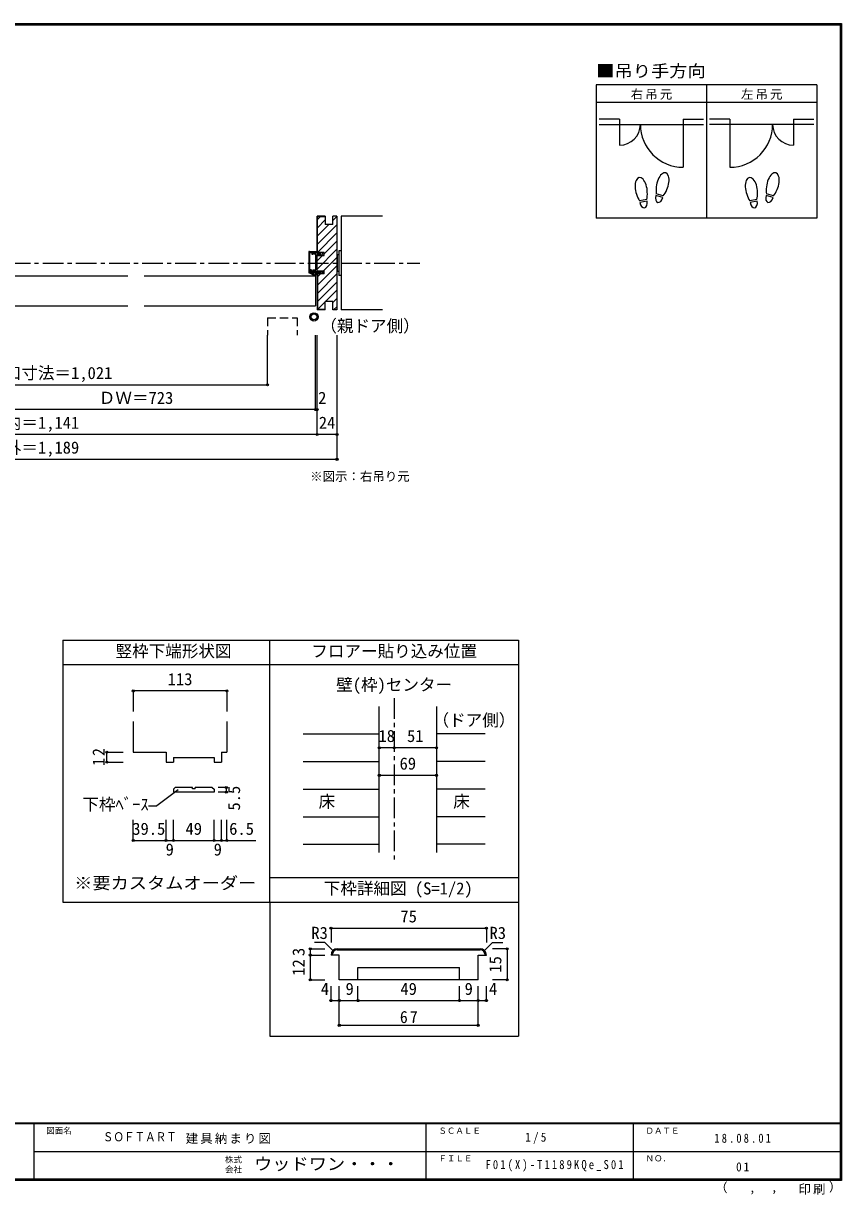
# Model space of a CAD drawing. Units: millimetres, scale not verified, with parts at other scales. Extents: x -973 to 977, y -718 to 696.
# Drawn here: x -11 to 977, y -718 to 696 of the extents above; entities that cross this region are included whole.
import ezdxf
from ezdxf.enums import TextEntityAlignment as Align

# ---------------------------------------------------------------- set-up
doc = ezdxf.new("R2010")
doc.units = ezdxf.units.MM
doc.header["$LTSCALE"] = 5
doc.header["$PDMODE"] = 32
doc.header["$PDSIZE"] = 2.5
doc.linetypes.add('CHAIN1', pattern=[8, 5, -1, 1, -1])
doc.linetypes.add('DASHED2', pattern=[3, 2, -1])
for name, color, linetype in [('0-0_補助線', 7, 'Continuous'), ('0-1_通り芯', 4, 'CHAIN1'), ('0-3_仕上げ', 7, 'Continuous'), ('0-4_枠', 3, 'Continuous'), ('0-6_扉', 6, 'Continuous'), ('0-7_金物', 7, 'Continuous'), ('0-A_文字', 3, 'Continuous'), ('0-B_寸法', 7, 'Continuous'), ('0-C_ハッチ', 4, 'Continuous'), ('1-4_枠', 3, 'Continuous'), ('1-B_寸法', 7, 'Continuous'), ('F-0_補助線', 7, 'Continuous'), ('F-1_枠', 6, 'Continuous'), ('F-A_文字', 7, 'Continuous')]:
    doc.layers.add(name, color=color, linetype=linetype)
doc.styles.add('HGP明朝B', font='')
doc.styles.add('ＭＳ ゴシック', font='')
doc.styles.get('HGP明朝B').set_extended_font_data('HGP明朝B')
doc.styles.get('ＭＳ ゴシック').set_extended_font_data('MS Gothic')

# ---------------------------------------------------------------- blocks, each defined once
blk = doc.blocks.new('01')
at = {"layer": '0-0_補助線'}
for p, q in [((-5.765, 14.562), (-5.765, -9.938)), ((-4.765, 15.562), (3.935, 15.562)), ((4.133, 15.036), (2.233, 13.586)), ((11.735, 12.512), (8.735, 14.412)), ((-4.265, -8.938), (-4.265, 14.062)), ((-4.265, 14.062), (-2.165, 14.062)), ((-2.165, 14.062), (-2.165, 12.062)), ((-2.165, 12.062), (-0.965, 12.062)), ((-0.965, 14.062), (1.735, 14.062)), ((-0.965, 12.062), (-0.965, 14.062)), ((1.348, 14.049), (-0.37, 13.576)), ((0.901, 12.76), (0.04, 12.448)), ((1.735, 13.812), (1.735, 14.062)), ((1.735, 13.762), (1.735, 13.512)), ((4.235, 13.512), (1.735, 13.512)), ((2.235, 12.312), (1.735, 12.312)), ((2.735, -6.438), (2.735, 11.812)), ((4.235, 13.262), (4.235, 13.512)), ((8.735, 11.762), (4.235, 11.762)), ((8.735, 11.012), (11.735, 12.512)), ((8.735, 11.012), (8.735, 11.762)), ((-5.265, -10.438), (1.735, -10.438)), ((0.93, -13.548), (-5.265, -10.438)), ((-4.265, -8.938), (-0.265, -8.938)), ((-1.282, -8.784), (-3.773, -8.007)), ((1.244, -12.923), (-3.705, -10.438)), ((-0.734, -7.488), (-3.356, -6.67)), ((-0.265, -8.889), (-0.265, -8.938)), ((2.235, -6.938), (0.275, -6.938)), ((1.735, -9.738), (0.532, -8.486)), ((1.735, -10.438), (1.735, -9.738)), ((2.835, -11.938), (2.835, -9.438)), ((3.535, -11.938), (3.535, -10.438)), ((3.535, -10.438), (8.735, -10.438)), ((8.735, -8.188), (8.735, -8.938)), ((8.735, -10.438), (8.735, -11.588))]:
    blk.add_line(p, q, dxfattribs=at)
for points in [[(4.235, 13.262), (8.735, 13.262), (8.735, 14.412)], [(8.735, -8.938), (4.235, -8.938), (4.235, 11.762)], [(3.535, -10.438), (3.535, -9.438), (2.735, -9.438), (2.735, -8.338), (0.398, -8.338)], [(8.735, -8.188), (11.735, -9.688), (8.735, -11.588)]]:
    blk.add_lwpolyline(points, dxfattribs=at)
for centre, radius, start, end in [((-4.765, 14.562), 1, 90, 180), ((3.935, 15.262), 0.3, 311.34778, 90), ((-0.165, 13.012), 0.6, 106.79003, 180), ((-0.165, 13.012), 0.6, 180, 293.33765), ((1.735, 13.312), 1, 213.47738, 270), ((1.435, 13.762), 0.3, 0, 106.79003), ((2.035, 13.812), 0.3, 180, 311.34778), ((2.235, 11.812), 0.5, 0, 90), ((-5.265, -9.938), 0.5, 180, 270), ((-3.565, -7.338), 0.7, 72.67017, 252.67017), ((-0.925, -7.638), 1.2, 252.67017, 311.40962), ((0.275, -8.138), 1.2, 90, 147.21126), ((0.235, -8.889), 0.5, 53.61521, 180), ((0.398, -9.138), 0.8, 90, 131.40962), ((1.735, -11.938), 1.8, 243.42485, 360), ((1.735, -11.938), 1.1, 243.42485, 360), ((2.235, -6.438), 0.5, 270, 0)]:
    blk.add_arc(centre, radius, start, end, dxfattribs=at)

msp = doc.modelspace()

# ---------------------------------------------------------------- linework, layer by layer
at = {"layer": '0-0_補助線'}
for radius in [5, 3.5]:
    msp.add_circle((339.872, 341.628), radius, dxfattribs=at)
at = {"layer": '0-1_通り芯'}
for p, q in [((-467.5, 406.5), (467.5, 406.5)), ((436.653, -118.5), (436.653, -315.007))]:
    msp.add_line(p, q, dxfattribs=at)
at = {"layer": '0-3_仕上げ'}
for p, q in [((422.5, 463), (372.5, 463)), ((372.5, 463), (372.5, 350)), ((422.5, 350), (372.5, 350))]:
    msp.add_line(p, q, dxfattribs=at)
at = {"layer": '0-3_仕上げ', "color": 4}
for p, q in [((326.653, -161.801), (418.653, -161.801)), ((546.653, -161.801), (487.653, -161.801)), ((326.653, -195.103), (418.653, -195.103)), ((546.653, -195.103), (487.653, -195.103)), ((326.653, -228.404), (418.653, -228.404)), ((546.653, -228.404), (487.653, -228.404)), ((326.653, -261.706), (418.653, -261.706)), ((546.653, -261.706), (487.653, -261.706)), ((326.653, -295.007), (418.653, -295.007)), ((546.653, -295.007), (487.653, -295.007))]:
    msp.add_line(p, q, dxfattribs=at)
at = {"layer": '0-4_枠'}
for p, q in [((343.5, 419.5), (343.5, 463)), ((353.5, 463), (343.5, 463)), ((344, 419.5), (344, 462.5)), ((353.5, 462.5), (344, 462.5)), ((353.5, 463), (353.5, 453)), ((362.5, 453), (353.5, 453)), ((367.5, 463), (362.5, 463)), ((362.5, 453), (362.5, 463)), ((367.5, 463), (367.5, 350)), ((352, 419.5), (343.5, 419.5)), ((343.5, 415.8), (352, 415.8)), ((343.5, 397.2), (343.5, 415.8)), ((352, 415.8), (352, 419.5)), ((343.5, 397.2), (352, 397.2)), ((352, 393.5), (352, 397.2)), ((343.5, 393.5), (343.5, 350)), ((352, 393.5), (343.5, 393.5)), ((344, 393.5), (344, 350.5)), ((362.5, 360), (353.5, 360)), ((353.5, 350), (353.5, 360)), ((362.5, 350), (362.5, 360)), ((353.5, 350), (343.5, 350)), ((353.5, 350.5), (344, 350.5)), ((367.5, 350), (362.5, 350)), ((418.653, -305.007), (418.653, -128.5)), ((487.653, -128.5), (487.653, -305.007)), ((234.771, -146.826), (234.771, -183.786)), ((161.271, -183.786), (161.271, -195.786)), ((161.271, -195.786), (170.271, -195.786)), ((170.271, -190.086), (219.271, -190.086)), ((170.271, -190.086), (170.271, -195.786)), ((219.271, -190.086), (219.271, -195.786)), ((219.271, -195.786), (228.271, -195.786)), ((228.271, -183.786), (228.271, -195.786)), ((228.271, -183.786), (234.771, -183.786))]:
    msp.add_line(p, q, dxfattribs=at)
msp.add_lwpolyline([(121.771, -146.826), (121.771, -183.786), (161.271, -183.786)], dxfattribs=at)
at = {"layer": '0-6_扉'}
for p, q in [((-91.537, 391), (114.982, 391)), ((134.982, 391), (341.5, 391)), ((341.5, 391), (341.5, 355)), ((-91.537, 355), (114.982, 355)), ((134.982, 355), (341.5, 355))]:
    msp.add_line(p, q, dxfattribs=at)
at = {"layer": '0-6_扉', "linetype": 'DASHED2'}
for p, q in [((283.658, 340.381), (319.658, 340.381)), ((283.658, 340.381), (283.658, 319.657)), ((319.658, 340.381), (319.658, 319.657))]:
    msp.add_line(p, q, dxfattribs=at)
at = {"layer": '0-7_金物'}
for p, q in [((368, 415.5), (367.5, 415.5)), ((368, 416.5), (368, 396.5)), ((370, 416.5), (368, 416.5)), ((372.5, 421.5), (370, 421.5)), ((370, 421.5), (370, 391.5)), ((372.5, 421.5), (372.5, 391.5)), ((368, 397.5), (367.5, 397.5)), ((370, 396.5), (368, 396.5)), ((372.5, 391.5), (370, 391.5))]:
    msp.add_line(p, q, dxfattribs=at)
at = {"layer": '0-A_文字'}
for p, q in [((680.639, 621.667), (680.639, 460.667)), ((946.639, 621.667), (680.639, 621.667)), ((813.639, 621.667), (813.639, 460.667)), ((680.639, 600.667), (946.639, 600.667)), ((741.457, 483.378), (732.811, 481.853)), ((741.822, 481.31), (733.175, 479.785)), ((760.924, 485.706), (752.444, 487.978)), ((761.468, 487.735), (752.987, 490.007)), ((874.457, 483.378), (865.811, 481.853)), ((874.822, 481.31), (866.175, 479.785)), ((893.924, 485.706), (885.444, 487.978)), ((894.468, 487.735), (885.987, 490.007)), ((36.653, -48.5), (36.653, -365.007)), ((286.653, -117.492), (286.653, -48.5)), ((586.653, -48.5), (586.653, -526.5)), ((286.653, -78.5), (36.653, -78.5)), ((586.653, -78.5), (286.653, -78.5)), ((286.653, -365.007), (286.653, -117.492)), ((286.653, -335.007), (586.653, -335.007)), ((36.653, -365.007), (286.653, -365.007)), ((286.653, -365.007), (286.653, -526.5)), ((286.653, -365.007), (586.653, -365.007)), ((286.653, -526.5), (586.653, -526.5))]:
    msp.add_line(p, q, dxfattribs=at)
at = {"layer": '0-A_文字', "color": 2}
for p, q in [((708.639, 580.308), (684.139, 580.308)), ((708.639, 580.308), (708.639, 548.808)), ((785.639, 580.308), (810.139, 580.308)), ((785.639, 580.308), (785.639, 522.208)), ((841.639, 580.308), (817.139, 580.308)), ((841.639, 580.308), (841.639, 522.208)), ((918.639, 580.308), (943.139, 580.308)), ((918.639, 580.308), (918.639, 548.808)), ((684.139, 574.008), (810.139, 574.008)), ((943.139, 574.008), (817.139, 574.008))]:
    msp.add_line(p, q, dxfattribs=at)
at = {"layer": '0-A_文字', "color": 7}
for p, q in [((175.926, -229.195), (150.126, -248.545)), ((170.271, -228.612), (172.392, -226.491)), ((170.271, -228.612), (170.271, -231.991)), ((219.271, -231.991), (170.271, -231.991)), ((193.271, -226.491), (172.392, -226.491)), ((196.271, -227.991), (196.271, -226.491)), ((217.15, -226.491), (196.271, -226.491)), ((217.15, -226.491), (219.271, -228.612)), ((219.271, -228.612), (219.271, -231.991)), ((140.281, -248.545), (150.126, -248.545))]:
    msp.add_line(p, q, dxfattribs=at)
at = {"layer": '0-A_文字'}
for points in [[(946.639, 621.667), (946.639, 460.667), (680.639, 460.667)], [(36.653, -48.5), (286.653, -48.5), (586.653, -48.5)]]:
    msp.add_lwpolyline(points, dxfattribs=at)
at = {"layer": '0-A_文字', "color": 7}
msp.add_lwpolyline([(196.271, -227.991), (193.271, -227.991), (193.271, -226.491)], dxfattribs=at)
at = {"layer": '0-A_文字', "color": 2}
for centre, radius, start, end in [((708.639, 574.008), 25.2, 270, 0), ((785.639, 574.008), 51.8, 180, 270), ((841.639, 574.008), 51.8, 270, 0), ((918.639, 574.008), 25.2, 180, 270)]:
    msp.add_arc(centre, radius, start, end, dxfattribs=at)
at = {"layer": '0-A_文字'}
for centre, major_axis, ratio, start_param, end_param in [((734.795, 495.877), (-2.445, 13.867), 0.5, 4.34059143, 8.22577918), ((760.713, 501.878), (3.644, 13.601), 0.5, 4.34059143, 8.22577918), ((867.795, 495.877), (-2.445, 13.867), 0.5, 4.34059143, 8.22577918), ((893.713, 501.878), (3.644, 13.601), 0.5, 4.34059143, 8.22577918), ((760.609, 501.489), (4.416, 16.48), 0.4, 1.85063327, 2.44287679), ((760.609, 501.489), (4.416, 16.48), 0.4, 3.84030852, 4.43255203), ((893.609, 501.489), (4.416, 16.48), 0.4, 1.85063327, 2.44287679), ((893.609, 501.489), (4.416, 16.48), 0.4, 3.84030852, 4.43255203), ((734.865, 495.481), (-2.963, 16.802), 0.4, 1.85063327, 2.44287679), ((737.498, 480.548), (-1.27, 7.205), 0.6, 1.57079633, 4.71238898), ((734.865, 495.481), (-2.963, 16.802), 0.4, 3.84030852, 4.43255203), ((756.684, 486.842), (1.894, 7.067), 0.6, 1.57079633, 4.71238898), ((867.865, 495.481), (-2.963, 16.802), 0.4, 1.85063327, 2.44287679), ((870.498, 480.548), (-1.27, 7.205), 0.6, 1.57079633, 4.71238898), ((867.865, 495.481), (-2.963, 16.802), 0.4, 3.84030852, 4.43255203), ((889.684, 486.842), (1.894, 7.067), 0.6, 1.57079633, 4.71238898)]:
    msp.add_ellipse(centre, major_axis=major_axis, ratio=ratio, start_param=start_param, end_param=end_param, dxfattribs=at)
at = {"layer": '0-B_寸法', "color": 4}
for p, q in [((283.658, 259.657), (283.658, 319.657)), ((341.653, 229.657), (341.653, 319.657)), ((343.653, 199.657), (343.653, 319.657)), ((367.653, 169.657), (367.653, 319.657)), ((-280.352, 259.657), (283.658, 259.657)), ((343.653, 229.657), (-341.347, 229.657)), ((367.653, 199.657), (-365.347, 199.657)), ((367.653, 169.657), (-365.347, 169.657)), ((234.771, -109.894), (234.771, -134.894)), ((487.653, -178.452), (418.653, -178.452)), ((89.713, -195.786), (89.713, -183.786)), ((89.713, -183.786), (109.713, -183.786)), ((89.713, -195.786), (109.713, -195.786)), ((418.653, -211.753), (487.653, -211.753)), ((234.024, -226.491), (224.024, -226.491)), ((234.024, -231.991), (224.024, -231.991)), ((234.024, -226.491), (234.024, -231.991)), ((121.771, -290.48), (121.771, -265.48)), ((161.271, -290.48), (161.271, -265.48)), ((170.271, -290.48), (170.271, -265.48)), ((219.271, -290.48), (219.271, -265.48)), ((228.271, -290.48), (228.271, -265.48)), ((234.771, -290.48), (234.771, -265.48)), ((121.771, -290.48), (269.531, -290.48))]:
    msp.add_line(p, q, dxfattribs=at)
msp.add_lwpolyline([(234.771, -109.894), (121.771, -109.894), (121.771, -134.894)], dxfattribs=at)
at = {"layer": '0-B_寸法'}
for p in [(283.658, 259.657), (341.653, 229.657), (343.653, 229.657), (343.653, 199.657), (367.653, 199.657), (367.653, 169.657), (121.771, -109.894), (234.771, -109.894), (89.713, -183.786), (418.653, -178.452), (436.653, -178.452), (487.653, -178.452), (89.713, -195.786), (418.653, -211.753), (487.653, -211.753), (234.024, -226.491), (234.024, -231.991), (121.771, -290.48), (161.271, -290.48), (170.271, -290.48), (219.271, -290.48), (228.271, -290.48), (234.771, -290.48)]:
    msp.add_point(p, dxfattribs=at)
at = {"layer": '0-C_ハッチ'}
for p, q in [((344, 459.115), (347.385, 462.5)), ((344, 449.215), (353.5, 458.715)), ((344, 439.316), (357.684, 453)), ((344, 429.416), (367.5, 452.916)), ((362.5, 457.816), (367.5, 462.816)), ((344, 419.517), (367.5, 443.017)), ((352, 417.617), (367.5, 433.117)), ((343.5, 399.218), (367.5, 423.218)), ((343.5, 409.117), (350.183, 415.8)), ((351.382, 397.2), (367.5, 413.318)), ((344, 379.919), (367.5, 403.419)), ((344, 370.019), (367.5, 393.519)), ((344, 389.818), (347.682, 393.5)), ((344, 360.12), (367.5, 383.62)), ((353.78, 360), (367.5, 373.72)), ((344.28, 350.5), (353.5, 359.72)), ((362.5, 358.821), (367.5, 363.821)), ((363.579, 350), (367.5, 353.921))]:
    msp.add_line(p, q, dxfattribs=at)
at = {"layer": '1-4_枠'}
for p, q in [((367.915, -421.188), (540.415, -421.188)), ((367.915, -422.438), (540.415, -422.438)), ((370.415, -428.688), (360.415, -428.688)), ((370.415, -458.688), (370.415, -428.688)), ((537.915, -428.688), (547.915, -428.688)), ((537.915, -458.688), (537.915, -428.688)), ((515.415, -458.688), (515.415, -443.688)), ((537.915, -458.688), (370.415, -458.688))]:
    msp.add_line(p, q, dxfattribs=at)
msp.add_lwpolyline([(392.915, -458.688), (392.915, -443.688), (515.415, -443.688)], dxfattribs=at)
for centre, radius, start, end in [((367.915, -428.688), 7.5, 90, 180), ((367.915, -428.688), 6.25, 90, 180), ((540.415, -428.688), 7.5, 0, 90), ((540.415, -428.688), 6.25, 0, 90)]:
    msp.add_arc(centre, radius, start, end, dxfattribs=at)
at = {"layer": '1-B_寸法', "color": 4}
for p, q in [((360.415, -396.188), (360.415, -413.688)), ((360.415, -396.188), (547.915, -396.188)), ((547.915, -396.188), (547.915, -413.688)), ((335.415, -421.188), (352.915, -421.188)), ((352.915, -413.688), (340.415, -413.688)), ((362.612, -423.385), (352.915, -413.688)), ((545.719, -423.385), (555.415, -413.688)), ((572.915, -421.188), (555.202, -421.188)), ((555.415, -413.688), (567.915, -413.688)), ((572.915, -421.188), (572.915, -458.688)), ((335.415, -428.688), (352.915, -428.688)), ((360.415, -483.688), (360.415, -466.188)), ((370.415, -483.688), (370.415, -466.188)), ((392.915, -483.688), (392.915, -466.188)), ((515.415, -483.688), (515.415, -466.188)), ((537.915, -483.688), (537.915, -466.188)), ((547.915, -483.688), (547.915, -466.188)), ((572.915, -458.688), (555.202, -458.688)), ((360.415, -483.688), (547.915, -483.688)), ((370.415, -513.501), (370.415, -485.055)), ((537.915, -513.501), (537.915, -485.055)), ((370.415, -513.501), (537.915, -513.501))]:
    msp.add_line(p, q, dxfattribs=at)
msp.add_lwpolyline([(335.415, -421.188), (335.415, -458.688), (352.915, -458.688)], dxfattribs=at)
at = {"layer": '1-B_寸法'}
for p in [(360.415, -396.188), (547.915, -396.188), (335.415, -421.188), (572.915, -421.188), (335.415, -428.688), (335.415, -458.688), (572.915, -458.688), (360.415, -483.688), (370.415, -483.688), (392.915, -483.688), (515.415, -483.688), (537.915, -483.688), (547.915, -483.688), (370.415, -513.501), (537.915, -513.501)]:
    msp.add_point(p, dxfattribs=at)
at = {"layer": 'F-1_枠'}
for p, q in [((-973.347, 695.833), (976.653, 695.833)), ((-973.347, 695), (976.653, 695)), ((-973.347, 694.167), (976.653, 694.167)), ((974.986, 695.833), (974.986, -700.833)), ((975.82, 695.833), (975.82, -700.833)), ((976.653, 695.833), (976.653, -700.833)), ((976.653, -631.667), (-973.347, -631.667)), ((976.653, -632.5), (-973.347, -632.5)), ((1.653, -632.5), (1.653, -699.167)), ((474.986, -632.5), (474.986, -699.167)), ((724.986, -632.5), (724.986, -699.167)), ((1.653, -665.833), (974.986, -665.834)), ((976.653, -699.167), (-973.347, -699.167)), ((976.653, -700), (-973.347, -700)), ((976.653, -700.833), (-973.347, -700.833))]:
    msp.add_line(p, q, dxfattribs=at)

# ---------------------------------------------------------------- block references
at = {"layer": '0-0_補助線'}
msp.add_blockref('01', (339.265, 405.088), dxfattribs=at)

# ---------------------------------------------------------------- texts
at = {"layer": '0-0_補助線', "style": 'ＭＳ ゴシック', "width": 1.1}
msp.add_text('※要カスタムオーダー', height=14.66, dxfattribs=at).set_placement((50.333, -353.459), align=Align.BOTTOM_LEFT)
at = {"layer": '0-A_文字', "color": 7, "style": 'ＭＳ ゴシック', "width": 1.1}
msp.add_text('■吊り手方向', height=14.66, dxfattribs=at).set_placement((680.639, 626.667), align=Align.BOTTOM_LEFT)
at = {"layer": '0-A_文字', "color": 7, "style": 'ＭＳ ゴシック'}
for s, height, p in [('（親ドア側）', 14.66, (347.5, 319)), ('※図示：右吊り元', 11, (335.31, 140.3)), ('竪枠下端形状図', 14.66, (100.367, -73.5)), ('フロアー貼り込み位置', 14.66, (336.653, -73.5)), ('壁(枠)センター', 14.66, (366.653, -114.091)), ('（ドア側）', 14.66, (482.944, -156.835)), ('下枠ﾍﾞｰｽ', 14.66, (60.281, -258.545)), ('床', 14.66, (345.403, -255.055)), ('床', 14.66, (507.903, -255.055)), ('下枠詳細図 (S=1/2)', 14.66, (351.653, -360.007))]:
    msp.add_text(s, height=height, dxfattribs=at).set_placement(p, align=Align.BOTTOM_LEFT)
at = {"layer": '0-A_文字', "color": 7, "char_height": 11, "attachment_point": 7, "style": 'ＭＳ ゴシック'}
for s, insert in [('\\T1.17;右吊元', (722.139, 603.667)), ('\\T1.17;左吊元', (855.262, 603.667))]:
    msp.add_mtext(s, dxfattribs=dict(at, insert=insert))
at = {"layer": '0-B_寸法', "style": 'ＭＳ ゴシック'}
for s, p in [('有効開口寸法＝1,021', (-93.347, 262.157)), ('ＤＷ＝723', (80.135, 232.157)), ('2', (344.872, 232.157)), ('枠内＝1,141', (-53.347, 202.157)), ('24', (345.653, 202.157)), ('枠外＝1,189', (-53.347, 172.157)), ('113', (163.271, -107.394)), ('18', (417.653, -175.952)), ('51', (452.153, -175.952)), ('69', (443.153, -209.253)), ('39.5', (120.521, -287.98)), ('49', (184.771, -287.98)), ('6.5', (237.499, -287.98)), ('9', (160.771, -312.98)), ('9', (218.771, -312.98))]:
    msp.add_text(s, height=14.66, dxfattribs=at).set_placement(p, align=Align.BOTTOM_LEFT)
msp.add_text('5.5', height=14.66, rotation=90, dxfattribs=at).set_placement((255.013, -254.289), align=Align.BOTTOM_LEFT)
at = {"layer": '0-B_寸法', "insert": (87.213, -200.411), "char_height": 14.66, "attachment_point": 7, "rotation": 90, "style": 'ＭＳ ゴシック'}
msp.add_mtext('\\T1.27;\\W0.95;12', dxfattribs=at)
at = {"layer": '1-B_寸法', "style": 'ＭＳ ゴシック'}
for s, p in [('75', (444.165, -393.688)), ('R3', (336.665, -413.688)), ('R3', (551.665, -413.688)), ('4', (348.128, -481.188)), ('9', (377.915, -481.188)), ('49', (444.165, -481.188)), ('9', (521.665, -481.188)), ('4', (551.103, -481.188))]:
    msp.add_text(s, height=14.66, dxfattribs=at).set_placement(p, align=Align.BOTTOM_LEFT)
for s, p in [('3', (332.915, -429.938)), ('12', (332.915, -453.688)), ('15', (570.415, -449.938))]:
    msp.add_text(s, height=14.66, rotation=90, dxfattribs=at).set_placement(p, align=Align.BOTTOM_LEFT)
at = {"layer": '1-B_寸法', "insert": (443.54, -511.001), "char_height": 14.66, "attachment_point": 7, "style": 'ＭＳ ゴシック'}
msp.add_mtext('\\T1.27;\\W0.95;67', dxfattribs=at)
at = {"layer": 'F-0_補助線', "style": 'HGP明朝B', "width": 0.85}
msp.add_text('ＳＯＦＴＡＲＴ', height=11, dxfattribs=at).set_placement((84.986, -656.798), align=Align.BOTTOM_LEFT)
at = {"layer": 'F-0_補助線', "insert": (185.035, -656.798), "char_height": 11, "attachment_point": 7, "style": 'ＭＳ ゴシック'}
msp.add_mtext('\\T1.17;建具納まり図', dxfattribs=at)
at = {"layer": 'F-A_文字', "style": 'ＭＳ ゴシック'}
for s, height, p in [('図面名', 7.331, (16.653, -646.667)), ('ＳＣＡＬＥ', 7.331, (489.986, -646.667)), ('ＤＡＴＥ', 7.331, (739.986, -646.667)), ('株式', 7.331, (232.486, -681.5)), ('ＦＩＬＥ', 7.331, (489.986, -680)), ('ＮＯ．', 7.331, (739.986, -680.001)), ('会社', 7.331, (232.486, -693.5)), ('（', 11, (823.992, -718.052)), ('）', 11, (961.387, -717.355)), (',', 11, (865.199, -718.052)), (',', 11, (891.686, -717.588))]:
    msp.add_text(s, height=height, dxfattribs=at).set_placement(p, align=Align.BOTTOM_LEFT)
at = {"layer": 'F-A_文字', "style": 'ＭＳ ゴシック', "width": 1.1}
msp.add_text('ウッドワン・・・', height=14.66, dxfattribs=at).set_placement((267.486, -692.5), align=Align.BOTTOM_LEFT)
at = {"layer": 'F-A_文字', "char_height": 11, "attachment_point": 7, "style": 'ＭＳ ゴシック'}
for s, insert in [('\\T1.38;\\W0.9;1/5', (594.986, -656.667)), ('\\T1.39;\\W0.85;18.08.01', (823.111, -655.417)), ('\\T1.4;\\W0.85;F01(X)-T1189KQe_S01', (546.861, -690.001)), ('\\T1.36;\\W0.9;01', (849.361, -690.001)), ('\\T1.17;印刷', (924.678, -717.82))]:
    msp.add_mtext(s, dxfattribs=dict(at, insert=insert))

doc.saveas('drawing.dxf')
